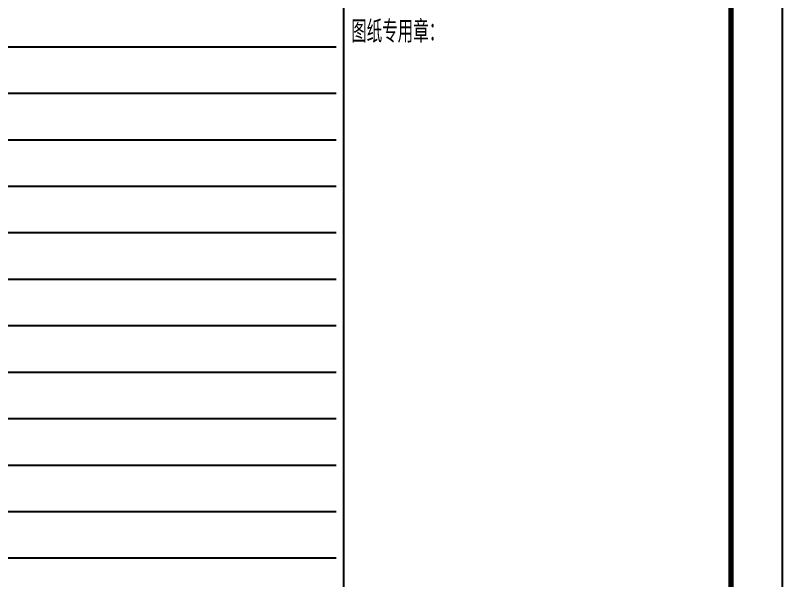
# Model space of a CAD drawing. Extents: x -695846 to 822170, y -413475 to 397179.
# Drawn here: x 508770 to 523620, y 47193 to 58120 of the extents above; entities that cross this region are included whole.
import ezdxf

# ---------------------------------------------------------------- set-up
doc = ezdxf.new("R2010")
doc.units = 0
doc.header["$LTSCALE"] = 1000
doc.header["$MEASUREMENT"] = 0
for name, color, linetype in [('T-图框-175', 175, 'Continuous'), ('TK', 4, 'Continuous'), ('ZSX', 8, 'Continuous')]:
    doc.layers.add(name, color=color, linetype=linetype)
doc.styles.add('tk', font='txt.shx', dxfattribs={"width": 0.7, "bigfont": 'hztxt.shx'})

# ---------------------------------------------------------------- blocks, each defined once
blk = doc.blocks.new('3er1t35wer1t')
at = {"layer": 'TK', "color": 7}
blk.add_lwpolyline([(313385, 263477), (313385, 303477), (320885, 303477), (320885, 263477)], close=True, dxfattribs=at)
at = {"layer": 'TK', "color": 7, "lineweight": -3, "style": 'tk', "width": 0.7}
blk.add_text('图纸专用章：', height=428.6, dxfattribs=at).set_placement((313531, 293577))

msp = doc.modelspace()

# ---------------------------------------------------------------- linework, layer by layer
at = {"layer": 'T-图框-175'}
msp.add_lwpolyline([(464220, 26491), (523620, 26491), (523620, 68491), (464220, 68491)], close=True, dxfattribs=at)
at = {"layer": 'T-图框-175', "const_width": 100}
msp.add_lwpolyline([(466720, 27491), (522620, 27491), (522620, 67491), (466720, 67491)], close=True, dxfattribs=at)
at = {"layer": 'ZSX', "linetype": 'Continuous'}
for p, q in [((466682, 57513), (514982, 57513)), ((466682, 56613), (514982, 56613)), ((466682, 55713), (514982, 55713)), ((466682, 54813), (514982, 54813)), ((466682, 53913), (514982, 53913)), ((466682, 53013), (514982, 53013)), ((466682, 52113), (514982, 52113)), ((466682, 51213), (514982, 51213)), ((466682, 50313), (514982, 50313)), ((466682, 49413), (514982, 49413)), ((466682, 48513), (514982, 48513)), ((466682, 47613), (514982, 47613))]:
    msp.add_line(p, q, dxfattribs=at)

# ---------------------------------------------------------------- block references
msp.add_blockref('3er1t35wer1t', (201739, -235986))

doc.saveas('drawing.dxf')
